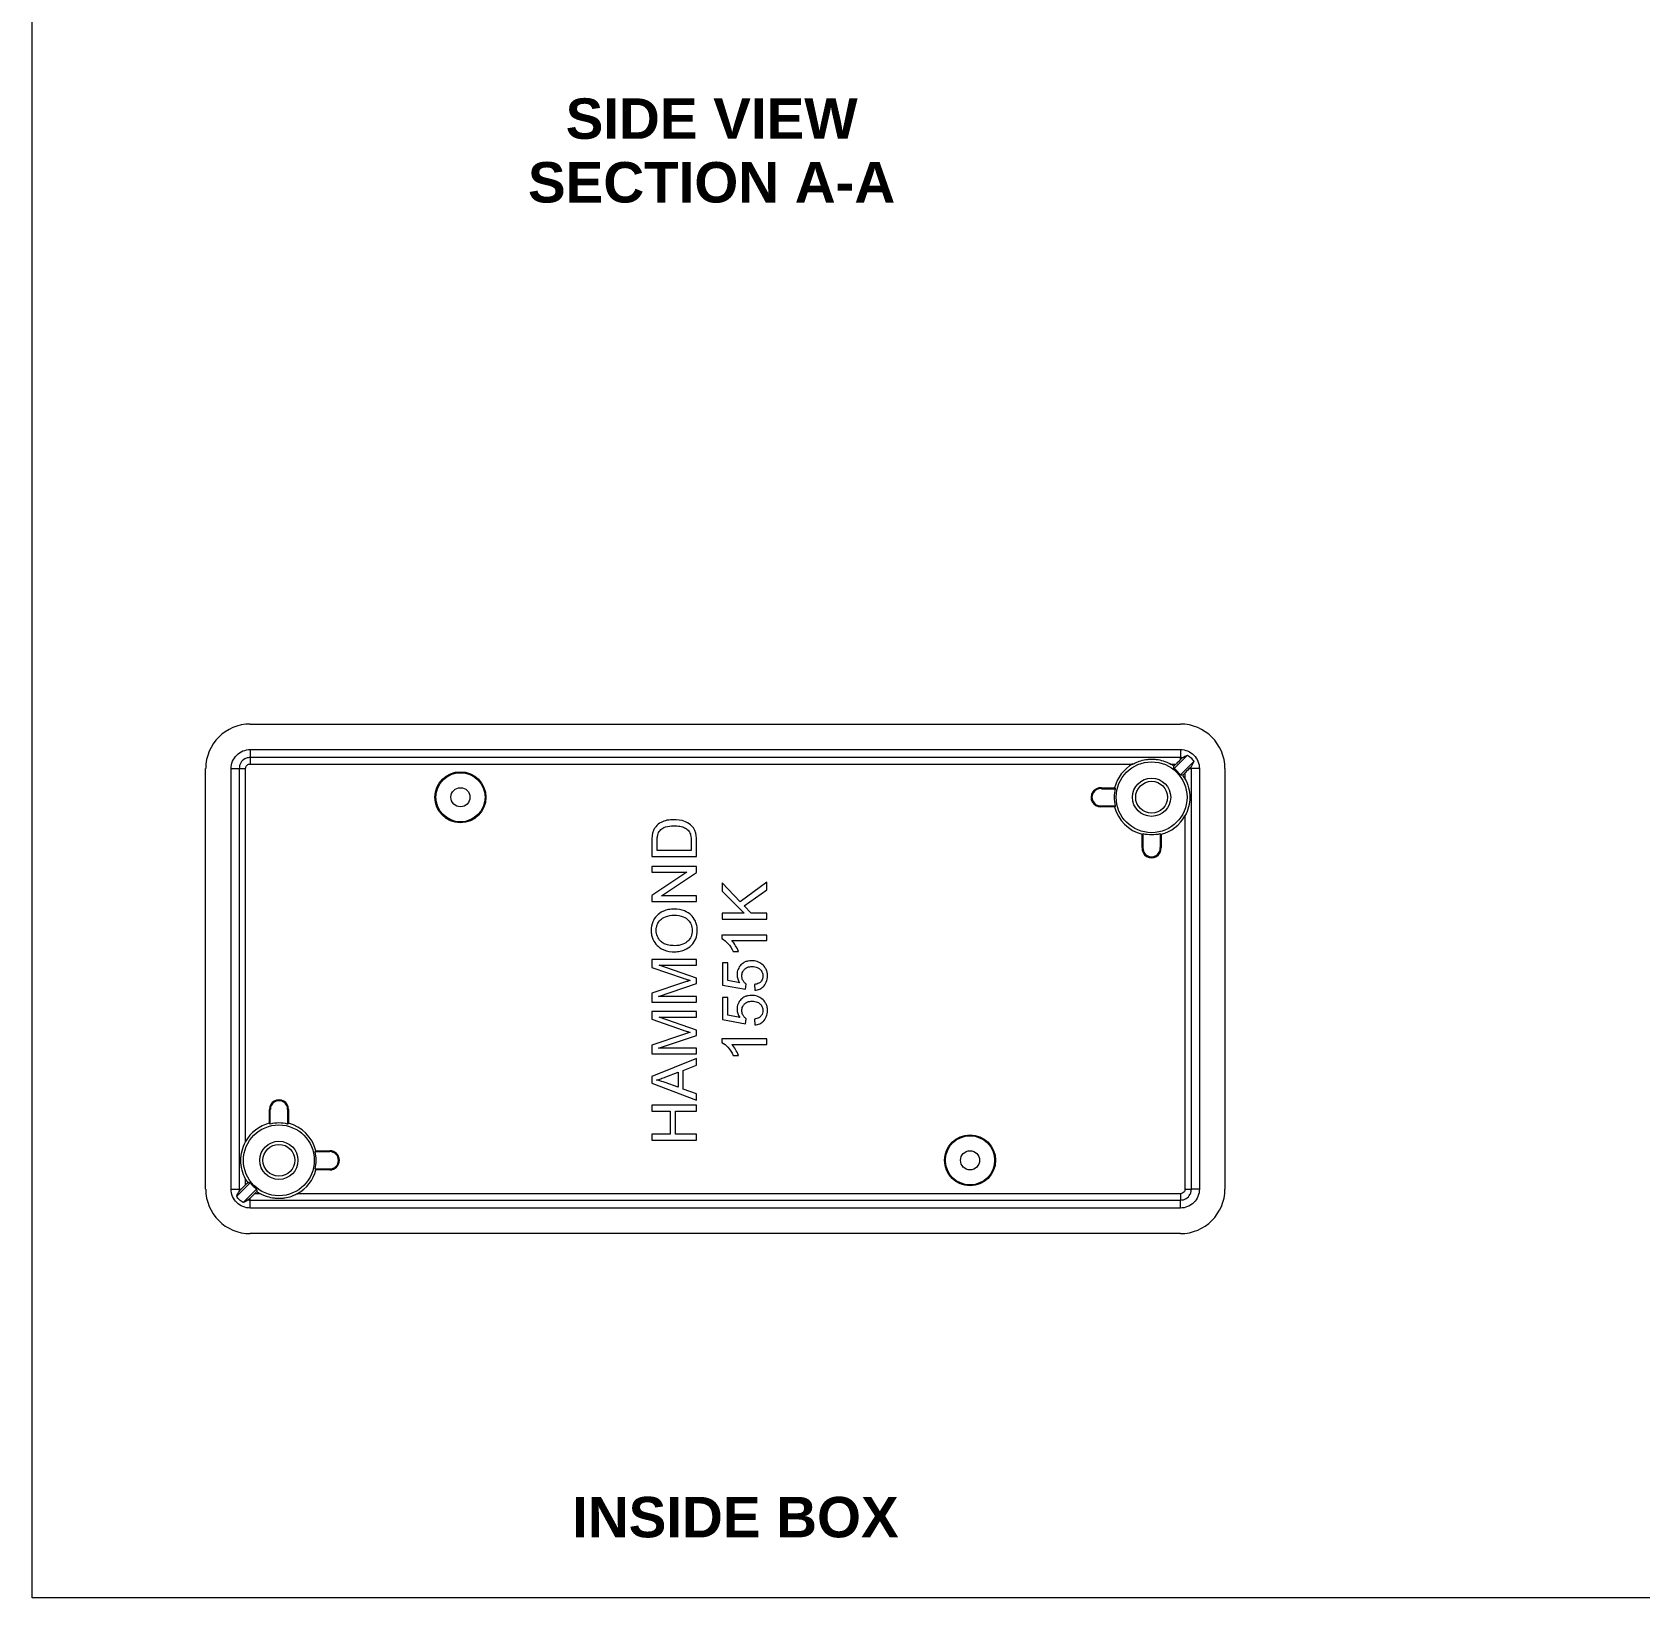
# Model space of a CAD drawing. Header units: millimetres. Extents: x 6 to 343, y 6 to 264.
# Drawn here: x 9.5 to 135.7, y 9.5 to 132.4 of the extents above; entities that cross this region are included whole.
import ezdxf

# ---------------------------------------------------------------- set-up
doc = ezdxf.new("R2010")
doc.units = ezdxf.units.MM
doc.header["$LTSCALE"] = 1.25
doc.layers.get('0').update_dxf_attribs({"true_color": 0xffffff})
for name, color, linetype, lineweight, true_color in [('Sketch Geometry (ANSI)', 7, 'Continuous', 9, 0xffffff), ('Symbol (ANSI)', 7, 'Continuous', 9, 0xffffff), ('Visible (ANSI)', 7, 'Continuous', 9, 0xffffff), ('Visible Narrow (ANSI)', 7, 'Continuous', 9, 0xffffff)]:
    doc.layers.add(name, color=color, linetype=linetype, lineweight=lineweight, true_color=true_color)
doc.styles.add('textstyle20', font='')
doc.styles.add('textstyle21', font='')
doc.styles.add('textstyle22', font='')
doc.styles.get('textstyle20').set_extended_font_data('arialbd', bold=True)
doc.styles.get('textstyle21').set_extended_font_data('arialbd', bold=True)
doc.styles.get('textstyle22').set_extended_font_data('arialbd', bold=True)

# ---------------------------------------------------------------- blocks, each defined once
blk = doc.blocks.new('Borders Default Border')
at = {"layer": 'Sketch Geometry (ANSI)', "flags": 128}
blk.add_lwpolyline([(7.62, 7.62), (7.62, 208.28), (271.78, 208.28), (271.78, 7.62), (7.62, 7.62)], dxfattribs=at)

msp = doc.modelspace()

# ---------------------------------------------------------------- linework, layer by layer
at = {"layer": 'Visible (ANSI)'}
for p, q in [((26.64, 78.12), (99.65, 78.12)), ((26.64, 76.12), (99.65, 76.12)), ((23.14, 41.61), (23.14, 74.62)), ((25.14, 41.61), (25.14, 74.62)), ((99.13, 74.81), (99.3, 74.98)), ((99.15, 74.63), (100.2, 75.68)), ((100.71, 75.17), (99.66, 74.12)), ((101.14, 74.62), (101.14, 41.61)), ((103.14, 74.62), (103.14, 41.61)), ((100.01, 74.27), (99.84, 74.1)), ((93.45, 73.11), (94.49, 73.11)), ((93.45, 73.04), (94.54, 73.04)), ((94.54, 71.68), (93.39, 71.68)), ((94.49, 71.62), (93.39, 71.62)), ((96.65, 68.42), (96.65, 69.46)), ((96.72, 68.42), (96.72, 69.51)), ((98.07, 69.51), (98.07, 68.42)), ((98.14, 69.46), (98.14, 68.42)), ((58.17, 68.92), (58.17, 67.72)), ((58.58, 68.18), (58.58, 68.92)), ((61.26, 68.18), (58.58, 68.18)), ((61.26, 68.93), (61.26, 68.18)), ((61.67, 67.72), (61.67, 68.98)), ((58.17, 67.72), (61.67, 67.72)), ((61.67, 66.94), (58.17, 66.94)), ((58.17, 66.94), (58.17, 66.5)), ((61.67, 66.47), (61.67, 66.94)), ((58.17, 66.5), (60.92, 66.5)), ((60.92, 66.5), (58.17, 64.66)), ((58.92, 64.63), (61.67, 66.47)), ((63.68, 65.64), (63.68, 65.01)), ((65.1, 64.17), (63.68, 65.64)), ((67.18, 65.7), (65.1, 64.17)), ((67.18, 65.09), (67.18, 65.7)), ((58.17, 64.66), (58.17, 64.18)), ((61.67, 64.63), (58.92, 64.63)), ((61.67, 64.18), (61.67, 64.63)), ((63.68, 65.01), (65.41, 63.27)), ((65.41, 63.85), (67.18, 65.09)), ((58.17, 64.18), (61.67, 64.18)), ((63.68, 63.27), (63.68, 62.81)), ((65.41, 63.27), (63.68, 63.27)), ((65.96, 63.27), (65.41, 63.85)), ((67.18, 63.27), (65.96, 63.27)), ((67.18, 62.81), (67.18, 63.27)), ((63.68, 62.81), (67.18, 62.81)), ((67.18, 61.55), (63.67, 61.55)), ((63.67, 61.55), (63.67, 61.28)), ((64.44, 61.12), (67.18, 61.12)), ((67.18, 61.12), (67.18, 61.55)), ((61.67, 59.64), (58.17, 59.64)), ((58.17, 59.64), (58.17, 59.01)), ((61.67, 59.19), (61.67, 59.64)), ((63.72, 59.37), (63.72, 57.63)), ((64.13, 59.37), (63.72, 59.37)), ((64.13, 57.98), (64.13, 59.37)), ((64.54, 60.26), (64.96, 60.26)), ((58.17, 59.01), (60.61, 58.17)), ((61.67, 58.17), (58.74, 59.19)), ((58.74, 59.19), (61.67, 59.19)), ((61.67, 57.75), (61.67, 58.17)), ((60.65, 57.82), (58.17, 56.99)), ((58.17, 56.99), (58.17, 56.29)), ((58.69, 56.74), (61.67, 57.75)), ((63.72, 57.63), (65.52, 57.3)), ((65.07, 57.79), (64.13, 57.98)), ((65.52, 57.3), (65.58, 57.7)), ((66.22, 57.67), (66.26, 57.22)), ((58.17, 56.29), (61.67, 56.29)), ((61.67, 55.56), (58.17, 55.56)), ((58.17, 55.56), (58.17, 54.94)), ((61.67, 56.74), (58.69, 56.74)), ((61.67, 56.29), (61.67, 56.74)), ((61.67, 55.12), (61.67, 55.56)), ((63.72, 56.66), (63.72, 54.92)), ((64.13, 56.66), (63.72, 56.66)), ((64.13, 55.26), (64.13, 56.66)), ((58.17, 54.94), (60.61, 54.1)), ((61.67, 54.1), (58.74, 55.12)), ((58.74, 55.12), (61.67, 55.12)), ((63.72, 54.92), (65.52, 54.58)), ((65.07, 55.07), (64.13, 55.26)), ((65.52, 54.58), (65.58, 54.98)), ((66.22, 54.95), (66.26, 54.5)), ((60.65, 53.75), (58.17, 52.92)), ((58.69, 52.67), (61.67, 53.68)), ((61.67, 53.68), (61.67, 54.1)), ((67.18, 53.4), (63.67, 53.4)), ((63.67, 53.4), (63.67, 53.12)), ((67.18, 52.97), (67.18, 53.4)), ((58.17, 52.92), (58.17, 52.22)), ((58.17, 52.22), (61.67, 52.22)), ((61.67, 51.87), (58.17, 50.44)), ((61.67, 52.67), (58.69, 52.67)), ((61.67, 52.22), (61.67, 52.67)), ((61.67, 51.34), (61.67, 51.87)), ((64.44, 52.97), (67.18, 52.97)), ((64.54, 52.11), (64.96, 52.11)), ((59.26, 50.42), (60.24, 50.79)), ((60.24, 50.79), (60.24, 49.6)), ((60.61, 50.93), (61.67, 51.34)), ((60.61, 49.46), (60.61, 50.93)), ((58.17, 50.44), (58.17, 49.93)), ((58.17, 49.93), (61.67, 48.59)), ((60.24, 49.6), (59.21, 49.98)), ((61.67, 49.08), (60.61, 49.46)), ((61.67, 48.2), (58.17, 48.2)), ((58.17, 48.2), (58.17, 47.74)), ((61.67, 48.59), (61.67, 49.08)), ((61.67, 47.74), (61.67, 48.2)), ((28.15, 46.77), (28.15, 47.87)), ((28.21, 46.72), (28.21, 47.87)), ((29.58, 47.87), (29.58, 46.72)), ((29.65, 47.87), (29.65, 46.77)), ((58.17, 47.74), (59.61, 47.74)), ((59.61, 47.74), (59.61, 45.92)), ((60.02, 45.92), (60.02, 47.74)), ((60.02, 47.74), (61.67, 47.74)), ((59.61, 45.92), (58.17, 45.92)), ((58.17, 45.92), (58.17, 45.46)), ((58.17, 45.46), (61.67, 45.46)), ((61.67, 45.92), (60.02, 45.92)), ((61.67, 45.46), (61.67, 45.92)), ((31.74, 44.55), (32.89, 44.55)), ((31.8, 44.62), (32.89, 44.62)), ((32.89, 43.18), (31.74, 43.18)), ((32.89, 43.12), (31.8, 43.12)), ((25.58, 41.06), (26.63, 42.11)), ((26.28, 41.96), (26.45, 42.13)), ((27.14, 41.6), (26.09, 40.55)), ((27.16, 41.42), (26.98, 41.25)), ((99.65, 40.12), (26.64, 40.12)), ((99.65, 38.12), (26.64, 38.12))]:
    msp.add_line(p, q, dxfattribs=at)
for centre, radius in [((97.39, 72.37), 2.78), ((43.14, 72.37), 2), ((43.14, 72.37), 1.93), ((97.39, 72.37), 1.5), ((97.39, 72.37), 1.25), ((43.14, 72.37), 0.75), ((28.89, 43.87), 2.78), ((83.14, 43.87), 2), ((83.14, 43.87), 1.93), ((28.89, 43.87), 1.5), ((28.89, 43.87), 1.25), ((83.14, 43.87), 0.75)]:
    msp.add_circle(centre, radius, dxfattribs=at)
for centre, radius, start, end in [((97.39, 72.37), 3, 119.2909, 165.5641), ((97.39, 72.37), 3, 54.5941, 60.7091), ((97.39, 72.37), 2.86, 37.7624, 52.2376), ((97.39, 72.37), 3, 29.2909, 35.4059), ((93.39, 72.37), 0.75, 85.6988, 270), ((93.39, 72.37), 0.68, 85.4833, 270), ((97.39, 72.37), 2.93, 166.62, 193.4224), ((97.39, 72.37), 3, 194.4775, 255.5641), ((97.39, 72.37), 3, 284.4359, 330.7091), ((97.39, 72.37), 2.93, 256.62, 283.38), ((97.39, 68.37), 0.75, 175.6988, 4.3012), ((97.39, 68.37), 0.68, 175.4833, 4.5167), ((28.9, 47.87), 0.75, 0.0001, 180.0001), ((28.9, 47.87), 0.68, 0.0001, 180.0001), ((28.89, 43.87), 3, 104.4618, 150.7091), ((28.89, 43.87), 2.93, 76.5615, 103.4064), ((28.89, 43.87), 3, 14.4775, 75.5067), ((28.89, 43.87), 2.93, 346.5776, 13.4225), ((32.89, 43.87), 0.75, 270.0001, 90.0001), ((32.89, 43.87), 0.68, 270.0001, 90.0001), ((28.89, 43.87), 3, 299.2909, 345.5225), ((28.89, 43.87), 3, 209.2909, 215.4059), ((28.89, 43.87), 2.86, 217.7624, 232.2376), ((28.89, 43.87), 3, 234.5941, 240.7091)]:
    msp.add_arc(centre, radius, start, end, dxfattribs=at)
for centre, major_axis, ratio, start_param, end_param in [((26.65, 74.61), (-2.48, 2.48), 0.998099, 5.498738, 7.067632), ((99.64, 74.61), (2.48, 2.48), 0.998099, 5.498738, 7.067632), ((99.32, 74.98), (0.5, 0.5), 0.012341, 0.833496, 1.58314), ((100.01, 74.29), (0.5, 0.5), 0.012341, 4.700045, 5.44969), ((26.28, 41.94), (-0.5, -0.5), 0.012341, 4.700045, 5.44969), ((26.65, 41.62), (-2.48, -2.48), 0.998099, 5.498738, 7.067632), ((26.97, 41.25), (-0.5, -0.5), 0.012341, 0.833496, 1.58314), ((99.64, 41.62), (2.48, -2.48), 0.998099, 5.498738, 7.067632)]:
    msp.add_ellipse(centre, major_axis=major_axis, ratio=ratio, start_param=start_param, end_param=end_param, dxfattribs=at)
for points, degree in [([(25.14, 74.62), (25.14, 75.01), (25.47, 75.79), (26.25, 76.12), (26.64, 76.12)], 3), ([(99.65, 76.12), (100.04, 76.12), (100.82, 75.79), (101.14, 75.01), (101.14, 74.62)], 3), ([(99.15, 74.63), (99.14, 74.72), (99.13, 74.81)], 2), ([(99.8, 75.47), (99.94, 75.55), (100.08, 75.62), (100.2, 75.68)], 3), ([(100.71, 75.17), (100.65, 75.05), (100.58, 74.91), (100.5, 74.77)], 3), ([(99.84, 74.1), (99.75, 74.11), (99.66, 74.12)], 2), ([(93.45, 73.11), (93.45, 73.08), (93.45, 73.04)], 2), ([(94.49, 73.11), (94.52, 73.08), (94.54, 73.04)], 2), ([(94.54, 71.68), (94.52, 71.65), (94.49, 71.62)], 2), ([(96.65, 69.46), (96.68, 69.49), (96.72, 69.51)], 2), ([(98.07, 69.51), (98.11, 69.49), (98.14, 69.46)], 2), ([(96.65, 68.42), (96.68, 68.42), (96.72, 68.42)], 2), ([(98.14, 68.42), (98.11, 68.42), (98.07, 68.42)], 2), ([(28.21, 46.72), (28.19, 46.73), (28.17, 46.75), (28.15, 46.77)], 3), ([(29.65, 46.77), (29.61, 46.74), (29.58, 46.72)], 2), ([(31.74, 44.55), (31.77, 44.58), (31.8, 44.62)], 2), ([(31.8, 43.12), (31.77, 43.15), (31.74, 43.18)], 2), ([(26.45, 42.13), (26.54, 42.12), (26.63, 42.11)], 2), ([(26.64, 40.12), (26.25, 40.12), (25.47, 40.44), (25.14, 41.22), (25.14, 41.61)], 3), ([(25.58, 41.06), (25.64, 41.18), (25.71, 41.32), (25.79, 41.46)], 3), ([(26.49, 40.76), (26.35, 40.68), (26.2, 40.61), (26.09, 40.55)], 3), ([(27.14, 41.6), (27.15, 41.51), (27.16, 41.42)], 2), ([(101.14, 41.61), (101.14, 41.22), (100.82, 40.44), (100.04, 40.12), (99.65, 40.12)], 3)]:
    msp.add_open_spline(points, degree=degree, dxfattribs=at)
for points, knots in [([(95.93, 74.98), (95.96, 75), (95.98, 75.01), (96.07, 75.06), (96.12, 75.08), (96.26, 75.14), (96.34, 75.17), (96.58, 75.26), (96.76, 75.3), (97.02, 75.34), (97.12, 75.35), (97.26, 75.36), (97.3, 75.36), (97.38, 75.36), (97.42, 75.36), (97.5, 75.36), (97.55, 75.36), (97.69, 75.35), (97.8, 75.34), (98.08, 75.29), (98.26, 75.24), (98.53, 75.14), (98.62, 75.11), (98.73, 75.05), (98.76, 75.03), (98.82, 75.01), (98.84, 74.99), (98.86, 74.98)], [0, 0, 0, 0, 0.0098293, 0.0098293, 0.028188, 0.028188, 0.0538659, 0.0538659, 0.1078791, 0.1078791, 0.1367126, 0.1367126, 0.149914, 0.149914, 0.1607701, 0.1607701, 0.1746256, 0.1746256, 0.2055826, 0.2055826, 0.2621658, 0.2621658, 0.2915431, 0.2915431, 0.3017747, 0.3017747, 0.3094839, 0.3094839, 0.3094839, 0.3094839]), ([(99.65, 75.32), (99.67, 75.35), (99.7, 75.37), (99.74, 75.41), (99.76, 75.43), (99.79, 75.46), (99.8, 75.47), (99.8, 75.47)], [-0.04197744, -0.04197744, -0.04197744, -0.04197744, -0.02881857, -0.02881857, -0.01625269, -0.01625269, 0, 0, 0, 0]), ([(100.2, 75.68), (100.31, 75.62), (100.41, 75.54), (100.58, 75.37), (100.65, 75.27), (100.71, 75.17)], [-0.13040249, -0.13040249, -0.13040249, -0.13040249, -0.09298329, -0.09298329, -0.05703984, -0.05703984, -0.05703984, -0.05703984]), ([(100.5, 74.77), (100.5, 74.77), (100.49, 74.76), (100.47, 74.75), (100.46, 74.73), (100.42, 74.69), (100.39, 74.66), (100.35, 74.62)], [-0.04715026, -0.04715026, -0.04715026, -0.04715026, -0.03410186, -0.03410186, -0.02080633, -0.02080633, 0, 0, 0, 0]), ([(100.01, 73.83), (100.01, 73.83), (100.01, 73.83), (100.25, 73.4), (100.39, 72.86), (100.39, 71.87), (100.25, 71.33), (100.01, 70.9), (100.01, 70.9), (100.01, 70.9)], [0.1008244, 0.1008244, 0.1008244, 0.1008244, 0.1014068, 0.1014068, 0.2484648, 0.2484648, 0.3955229, 0.3955229, 0.3961053, 0.3961053, 0.3961053, 0.3961053]), ([(58.22, 69.55), (58.2, 69.46), (58.19, 69.37), (58.17, 69.17), (58.17, 69.04), (58.17, 68.92)], [-0.06091351, -0.06091351, -0.06091351, -0.06091351, -0.03524125, -0.03524125, 0, 0, 0, 0]), ([(58.47, 70.06), (58.41, 69.99), (58.36, 69.91), (58.28, 69.74), (58.24, 69.64), (58.22, 69.55)], [-0.05781441, -0.05781441, -0.05781441, -0.05781441, -0.0296609, -0.0296609, 0, 0, 0, 0]), ([(59.9, 70.61), (59.72, 70.61), (59.53, 70.6), (59.18, 70.52), (59.02, 70.47), (58.73, 70.31), (58.59, 70.2), (58.47, 70.06)], [-0.1499786, -0.1499786, -0.1499786, -0.1499786, -0.1009714, -0.1009714, -0.0541004, -0.0541004, 0, 0, 0, 0]), ([(58.58, 68.92), (58.58, 69.03), (58.59, 69.16), (58.61, 69.36), (58.63, 69.44), (58.66, 69.51)], [-0.05300177, -0.05300177, -0.05300177, -0.05300177, -0.02268633, -0.02268633, 0, 0, 0, 0]), ([(58.66, 69.51), (58.68, 69.57), (58.71, 69.63), (58.79, 69.74), (58.83, 69.79), (58.96, 69.9), (59.06, 69.98), (59.43, 70.11), (59.66, 70.13), (59.89, 70.13)], [-0.2068198, -0.2068198, -0.2068198, -0.2068198, -0.1693931, -0.1693931, -0.1298237, -0.1298237, -0.069875, -0.069875, 0, 0, 0, 0]), ([(59.89, 70.13), (60.05, 70.13), (60.21, 70.12), (60.53, 70.06), (60.65, 70.02), (60.83, 69.93), (60.93, 69.87), (61.01, 69.78)], [-0.08508581, -0.08508581, -0.08508581, -0.08508581, -0.06132946, -0.06132946, -0.03472034, -0.03472034, 0, 0, 0, 0]), ([(61.67, 68.98), (61.67, 69.21), (61.65, 69.5), (61.48, 69.91), (61.4, 70.02), (61.18, 70.24), (61.04, 70.35), (60.45, 70.59), (60.12, 70.61), (59.9, 70.61)], [-0.236377, -0.236377, -0.236377, -0.236377, -0.1540936, -0.1540936, -0.1089839, -0.1089839, -0.0647042, -0.0647042, 0, 0, 0, 0]), ([(61.01, 69.78), (61.05, 69.74), (61.09, 69.7), (61.15, 69.59), (61.17, 69.53), (61.21, 69.41), (61.26, 69.25), (61.26, 68.93)], [-0.2659598, -0.2659598, -0.2659598, -0.2659598, -0.1866515, -0.1866515, -0.0976324, -0.0976324, 0, 0, 0, 0]), ([(59.93, 63.59), (59.77, 63.59), (59.62, 63.58), (59.33, 63.52), (59.2, 63.48), (58.83, 63.32), (58.68, 63.19), (58.39, 62.91), (58.29, 62.71), (58.15, 62.37), (58.11, 62.15), (58.11, 61.92)], [-0.151212, -0.151212, -0.151212, -0.151212, -0.1395642, -0.1395642, -0.1286261, -0.1286261, -0.1086249, -0.1086249, -0.0692006, -0.0692006, 0, 0, 0, 0]), ([(58.51, 61.92), (58.51, 62.01), (58.51, 62.09), (58.55, 62.26), (58.57, 62.33), (58.65, 62.51), (58.73, 62.63), (58.93, 62.83), (59.05, 62.92), (59.45, 63.08), (59.69, 63.11), (59.92, 63.11)], [-0.3537651, -0.3537651, -0.3537651, -0.3537651, -0.2848511, -0.2848511, -0.2182403, -0.2182403, -0.1303602, -0.1303602, -0.0695815, -0.0695815, 0, 0, 0, 0]), ([(59.92, 63.11), (60.16, 63.11), (60.41, 63.08), (60.79, 62.92), (60.92, 62.83), (61.11, 62.63), (61.19, 62.51), (61.31, 62.23), (61.33, 62.07), (61.33, 61.91)], [-0.1905361, -0.1905361, -0.1905361, -0.1905361, -0.1326692, -0.1326692, -0.0905995, -0.0905995, -0.0480578, -0.0480578, 0, 0, 0, 0]), ([(61.73, 61.92), (61.73, 62.04), (61.72, 62.17), (61.67, 62.41), (61.63, 62.52), (61.47, 62.88), (61.34, 63.02), (61.1, 63.26), (60.91, 63.37), (60.48, 63.55), (60.21, 63.59), (59.93, 63.59)], [-0.187899, -0.187899, -0.187899, -0.187899, -0.1760453, -0.1760453, -0.1643276, -0.1643276, -0.1392929, -0.1392929, -0.084103, -0.084103, 0, 0, 0, 0]), ([(58.11, 61.92), (58.11, 61.79), (58.12, 61.67), (58.16, 61.44), (58.2, 61.33), (58.32, 61.03), (58.44, 60.87), (58.69, 60.63), (58.85, 60.49), (59.38, 60.28), (59.68, 60.24), (59.97, 60.24)], [-0.4466808, -0.4466808, -0.4466808, -0.4466808, -0.3707622, -0.3707622, -0.2994613, -0.2994613, -0.1714692, -0.1714692, -0.0866619, -0.0866619, 0, 0, 0, 0]), ([(59.97, 60.72), (59.81, 60.72), (59.65, 60.73), (59.37, 60.78), (59.24, 60.82), (59.02, 60.92), (58.93, 60.99), (58.74, 61.18), (58.66, 61.31), (58.53, 61.6), (58.51, 61.76), (58.51, 61.92)], [-0.2147902, -0.2147902, -0.2147902, -0.2147902, -0.1677197, -0.1677197, -0.1286345, -0.1286345, -0.0942492, -0.0942492, -0.0489533, -0.0489533, 0, 0, 0, 0]), ([(59.97, 60.24), (60.11, 60.24), (60.25, 60.26), (60.52, 60.31), (60.65, 60.36), (60.92, 60.48), (61.1, 60.58), (61.41, 60.89), (61.53, 61.07), (61.69, 61.46), (61.73, 61.69), (61.73, 61.92)], [-0.3311657, -0.3311657, -0.3311657, -0.3311657, -0.2661167, -0.2661167, -0.2014954, -0.2014954, -0.1294353, -0.1294353, -0.0688783, -0.0688783, 0, 0, 0, 0]), ([(61.33, 61.91), (61.33, 61.83), (61.32, 61.75), (61.29, 61.59), (61.27, 61.52), (61.18, 61.31), (61.1, 61.18), (60.91, 61), (60.79, 60.9), (60.4, 60.75), (60.18, 60.72), (59.97, 60.72)], [-0.3044878, -0.3044878, -0.3044878, -0.3044878, -0.2570325, -0.2570325, -0.2119177, -0.2119177, -0.1255867, -0.1255867, -0.0636075, -0.0636075, 0, 0, 0, 0]), ([(63.67, 61.28), (63.85, 61.18), (64.01, 61.03), (64.3, 60.71), (64.44, 60.49), (64.54, 60.26)], [-0.1308203, -0.1308203, -0.1308203, -0.1308203, -0.0757067, -0.0757067, 0, 0, 0, 0]), ([(64.96, 60.26), (64.9, 60.44), (64.8, 60.6), (64.65, 60.86), (64.55, 61.01), (64.44, 61.12)], [-0.0889881, -0.0889881, -0.0889881, -0.0889881, -0.04904885, -0.04904885, 0, 0, 0, 0]), ([(65.99, 59.54), (65.9, 59.54), (65.82, 59.53), (65.65, 59.5), (65.57, 59.48), (65.34, 59.38), (65.23, 59.29), (65.06, 59.11), (64.99, 59), (64.88, 58.74), (64.85, 58.6), (64.85, 58.45)], [-0.152744, -0.152744, -0.152744, -0.152744, -0.1350223, -0.1350223, -0.118455, -0.118455, -0.0843333, -0.0843333, -0.0441167, -0.0441167, 0, 0, 0, 0]), ([(66.81, 59.26), (66.7, 59.35), (66.57, 59.42), (66.29, 59.52), (66.14, 59.54), (65.99, 59.54)], [-0.08943308, -0.08943308, -0.08943308, -0.08943308, -0.04549267, -0.04549267, 0, 0, 0, 0]), ([(60.61, 58.17), (60.71, 58.14), (60.83, 58.1), (61.01, 58.04), (61.09, 58.01), (61.17, 57.99)], [-0.05725817, -0.05725817, -0.05725817, -0.05725817, -0.02352293, -0.02352293, 0, 0, 0, 0]), ([(64.85, 58.45), (64.85, 58.33), (64.87, 58.22), (64.95, 58), (65, 57.89), (65.07, 57.79)], [-0.07123793, -0.07123793, -0.07123793, -0.07123793, -0.03648066, -0.03648066, 0, 0, 0, 0]), ([(65.23, 58.34), (65.23, 58.45), (65.25, 58.55), (65.33, 58.74), (65.38, 58.81), (65.49, 58.92), (65.56, 58.98), (65.78, 59.07), (65.91, 59.08), (66.03, 59.08)], [-0.1801515, -0.1801515, -0.1801515, -0.1801515, -0.1206969, -0.1206969, -0.0718753, -0.0718753, -0.0365054, -0.0365054, 0, 0, 0, 0]), ([(65.58, 57.7), (65.51, 57.74), (65.46, 57.79), (65.37, 57.89), (65.33, 57.95), (65.25, 58.13), (65.23, 58.23), (65.23, 58.34)], [-0.09718871, -0.09718871, -0.09718871, -0.09718871, -0.05905167, -0.05905167, -0.03072724, -0.03072724, 0, 0, 0, 0]), ([(66.03, 59.08), (66.1, 59.08), (66.17, 59.08), (66.31, 59.05), (66.38, 59.03), (66.56, 58.95), (66.64, 58.89), (66.75, 58.77), (66.8, 58.7), (66.87, 58.53), (66.88, 58.44), (66.88, 58.34)], [-0.100818, -0.100818, -0.100818, -0.100818, -0.0884401, -0.0884401, -0.077131, -0.077131, -0.0547252, -0.0547252, -0.0284506, -0.0284506, 0, 0, 0, 0]), ([(66.88, 58.34), (66.88, 58.27), (66.88, 58.2), (66.83, 58.06), (66.8, 58), (66.69, 57.86), (66.63, 57.81), (66.46, 57.72), (66.34, 57.69), (66.22, 57.67)], [-0.08646011, -0.08646011, -0.08646011, -0.08646011, -0.0712828, -0.0712828, -0.05663835, -0.05663835, -0.03587258, -0.03587258, 0, 0, 0, 0]), ([(66.26, 57.22), (66.39, 57.23), (66.51, 57.26), (66.74, 57.36), (66.84, 57.43), (66.99, 57.58), (67.08, 57.69), (67.21, 58.01), (67.24, 58.18), (67.24, 58.34)], [-0.2430518, -0.2430518, -0.2430518, -0.2430518, -0.1712181, -0.1712181, -0.1031107, -0.1031107, -0.0502844, -0.0502844, 0, 0, 0, 0]), ([(67.24, 58.34), (67.24, 58.45), (67.23, 58.56), (67.18, 58.75), (67.14, 58.85), (67.03, 59.06), (66.93, 59.17), (66.81, 59.26)], [-0.1056041, -0.1056041, -0.1056041, -0.1056041, -0.0738593, -0.0738593, -0.0442767, -0.0442767, 0, 0, 0, 0]), ([(61.17, 57.99), (61.1, 57.97), (61.02, 57.94), (60.85, 57.89), (60.75, 57.85), (60.65, 57.82)], [-0.05215291, -0.05215291, -0.05215291, -0.05215291, -0.03096449, -0.03096449, 0, 0, 0, 0]), ([(65.99, 56.82), (65.9, 56.82), (65.82, 56.81), (65.65, 56.78), (65.57, 56.76), (65.34, 56.66), (65.23, 56.57), (65.06, 56.39), (64.99, 56.28), (64.88, 56.02), (64.85, 55.88), (64.85, 55.73)], [-0.152744, -0.152744, -0.152744, -0.152744, -0.1350223, -0.1350223, -0.118455, -0.118455, -0.0843333, -0.0843333, -0.0441167, -0.0441167, 0, 0, 0, 0]), ([(66.81, 56.54), (66.7, 56.63), (66.57, 56.7), (66.29, 56.8), (66.14, 56.82), (65.99, 56.82)], [-0.08943308, -0.08943308, -0.08943308, -0.08943308, -0.04549267, -0.04549267, 0, 0, 0, 0]), ([(64.85, 55.73), (64.85, 55.62), (64.87, 55.5), (64.95, 55.28), (65, 55.17), (65.07, 55.07)], [-0.07123793, -0.07123793, -0.07123793, -0.07123793, -0.03648066, -0.03648066, 0, 0, 0, 0]), ([(65.23, 55.62), (65.23, 55.73), (65.25, 55.84), (65.33, 56.02), (65.38, 56.09), (65.49, 56.2), (65.56, 56.26), (65.78, 56.35), (65.91, 56.36), (66.03, 56.36)], [-0.1801515, -0.1801515, -0.1801515, -0.1801515, -0.1206969, -0.1206969, -0.0718753, -0.0718753, -0.0365054, -0.0365054, 0, 0, 0, 0]), ([(65.58, 54.98), (65.51, 55.02), (65.46, 55.07), (65.37, 55.17), (65.33, 55.23), (65.25, 55.42), (65.23, 55.52), (65.23, 55.62)], [-0.09718871, -0.09718871, -0.09718871, -0.09718871, -0.05905167, -0.05905167, -0.03072724, -0.03072724, 0, 0, 0, 0]), ([(66.03, 56.36), (66.1, 56.36), (66.17, 56.36), (66.31, 56.33), (66.38, 56.31), (66.56, 56.24), (66.64, 56.17), (66.75, 56.05), (66.8, 55.98), (66.87, 55.81), (66.88, 55.72), (66.88, 55.62)], [-0.100818, -0.100818, -0.100818, -0.100818, -0.0884401, -0.0884401, -0.077131, -0.077131, -0.0547252, -0.0547252, -0.0284506, -0.0284506, 0, 0, 0, 0]), ([(66.88, 55.62), (66.88, 55.55), (66.88, 55.48), (66.83, 55.34), (66.8, 55.28), (66.69, 55.15), (66.63, 55.1), (66.46, 55), (66.34, 54.97), (66.22, 54.95)], [-0.08646011, -0.08646011, -0.08646011, -0.08646011, -0.0712828, -0.0712828, -0.05663835, -0.05663835, -0.03587258, -0.03587258, 0, 0, 0, 0]), ([(66.26, 54.5), (66.39, 54.51), (66.51, 54.54), (66.74, 54.64), (66.84, 54.71), (66.99, 54.87), (67.08, 54.97), (67.21, 55.29), (67.24, 55.46), (67.24, 55.63)], [-0.2430518, -0.2430518, -0.2430518, -0.2430518, -0.1712181, -0.1712181, -0.1031107, -0.1031107, -0.0502844, -0.0502844, 0, 0, 0, 0]), ([(67.24, 55.63), (67.24, 55.73), (67.23, 55.84), (67.18, 56.04), (67.14, 56.13), (67.03, 56.34), (66.93, 56.45), (66.81, 56.54)], [-0.1056041, -0.1056041, -0.1056041, -0.1056041, -0.0738593, -0.0738593, -0.0442767, -0.0442767, 0, 0, 0, 0]), ([(60.61, 54.1), (60.71, 54.06), (60.83, 54.03), (61.01, 53.97), (61.09, 53.94), (61.17, 53.91)], [-0.05725817, -0.05725817, -0.05725817, -0.05725817, -0.02352293, -0.02352293, 0, 0, 0, 0]), ([(61.17, 53.91), (61.1, 53.89), (61.02, 53.87), (60.85, 53.81), (60.75, 53.78), (60.65, 53.75)], [-0.05215291, -0.05215291, -0.05215291, -0.05215291, -0.03096449, -0.03096449, 0, 0, 0, 0]), ([(63.67, 53.12), (63.85, 53.03), (64.01, 52.88), (64.3, 52.55), (64.44, 52.34), (64.54, 52.11)], [-0.1308203, -0.1308203, -0.1308203, -0.1308203, -0.0757067, -0.0757067, 0, 0, 0, 0]), ([(64.96, 52.11), (64.9, 52.28), (64.8, 52.45), (64.65, 52.7), (64.55, 52.85), (64.44, 52.97)], [-0.0889881, -0.0889881, -0.0889881, -0.0889881, -0.04904885, -0.04904885, 0, 0, 0, 0]), ([(58.54, 50.17), (58.64, 50.2), (58.76, 50.24), (58.99, 50.32), (59.13, 50.37), (59.26, 50.42)], [-0.0752173, -0.0752173, -0.0752173, -0.0752173, -0.04217295, -0.04217295, 0, 0, 0, 0]), ([(59.21, 49.98), (59.1, 50.02), (58.99, 50.06), (58.76, 50.12), (58.65, 50.15), (58.54, 50.17)], [-0.06966834, -0.06966834, -0.06966834, -0.06966834, -0.034555, -0.034555, 0, 0, 0, 0]), ([(26.28, 42.4), (26.28, 42.4), (26.28, 42.4), (26.04, 42.83), (25.9, 43.37), (25.9, 44.36), (26.04, 44.9), (26.28, 45.33), (26.28, 45.33), (26.28, 45.33)], [0.1008244, 0.1008244, 0.1008244, 0.1008244, 0.1014068, 0.1014068, 0.2484648, 0.2484648, 0.3955229, 0.3955229, 0.3961053, 0.3961053, 0.3961053, 0.3961053]), ([(26.09, 40.55), (25.98, 40.61), (25.88, 40.69), (25.71, 40.86), (25.64, 40.96), (25.58, 41.06)], [-0.13040249, -0.13040249, -0.13040249, -0.13040249, -0.09298329, -0.09298329, -0.05703984, -0.05703984, -0.05703984, -0.05703984]), ([(25.79, 41.46), (25.79, 41.46), (25.8, 41.47), (25.81, 41.48), (25.83, 41.5), (25.86, 41.54), (25.9, 41.57), (25.94, 41.61)], [-0.04715024, -0.04715024, -0.04715024, -0.04715024, -0.03410297, -0.03410297, -0.02080604, -0.02080604, 0, 0, 0, 0]), ([(26.64, 40.91), (26.61, 40.88), (26.59, 40.86), (26.55, 40.82), (26.53, 40.8), (26.5, 40.77), (26.49, 40.76), (26.49, 40.76)], [-0.04197744, -0.04197744, -0.04197744, -0.04197744, -0.0288185, -0.0288185, -0.01625168, -0.01625168, 0, 0, 0, 0]), ([(30.36, 41.25), (30.33, 41.23), (30.3, 41.22), (30.22, 41.17), (30.17, 41.15), (30.03, 41.09), (29.95, 41.06), (29.7, 40.97), (29.53, 40.93), (29.26, 40.89), (29.17, 40.88), (29.03, 40.87), (28.99, 40.87), (28.91, 40.87), (28.87, 40.87), (28.79, 40.87), (28.74, 40.87), (28.59, 40.88), (28.49, 40.89), (28.21, 40.94), (28.03, 40.99), (27.76, 41.09), (27.67, 41.12), (27.55, 41.18), (27.52, 41.2), (27.47, 41.22), (27.45, 41.24), (27.43, 41.25)], [0, 0, 0, 0, 0.0098293, 0.0098293, 0.028188, 0.028188, 0.0538659, 0.0538659, 0.1078791, 0.1078791, 0.1367126, 0.1367126, 0.149914, 0.149914, 0.1607701, 0.1607701, 0.1746256, 0.1746256, 0.2055826, 0.2055826, 0.2621658, 0.2621658, 0.2915431, 0.2915431, 0.3017747, 0.3017747, 0.3094839, 0.3094839, 0.3094839, 0.3094839])]:
    msp.add_open_spline(points, degree=3, knots=knots, dxfattribs=at)
at = {"layer": 'Visible Narrow (ANSI)'}
for p, q in [((26.64, 76.12), (26.64, 75.48)), ((99.65, 76.12), (99.65, 75.48)), ((25.14, 74.62), (25.78, 74.62)), ((25.78, 74.62), (26.28, 74.62)), ((25.78, 74.62), (25.78, 41.61)), ((26.28, 45.33), (26.28, 74.62)), ((99.65, 75.48), (26.64, 75.48)), ((26.64, 75.48), (26.64, 74.98)), ((26.64, 74.98), (95.93, 74.98)), ((98.86, 74.98), (99.3, 74.98)), ((99.65, 75.32), (99.65, 75.48)), ((100.35, 74.62), (100.51, 74.62)), ((100.51, 41.61), (100.51, 74.62)), ((101.14, 74.62), (100.51, 74.62)), ((100.01, 74.27), (100.01, 73.83)), ((93.39, 71.62), (93.39, 71.68)), ((100.01, 70.9), (100.01, 41.61)), ((28.15, 47.87), (28.21, 47.87)), ((29.65, 47.87), (29.58, 47.87)), ((32.89, 44.62), (32.89, 44.55)), ((32.89, 43.12), (32.89, 43.18)), ((26.28, 41.96), (26.28, 42.4)), ((25.14, 41.61), (25.78, 41.61)), ((25.78, 41.61), (25.94, 41.61)), ((26.64, 40.75), (26.64, 40.91)), ((26.64, 40.75), (99.65, 40.75)), ((26.64, 40.12), (26.64, 40.75)), ((27.43, 41.25), (26.98, 41.25)), ((99.65, 41.25), (30.36, 41.25)), ((99.65, 41.25), (99.65, 40.75)), ((99.65, 40.12), (99.65, 40.75)), ((100.01, 41.61), (100.51, 41.61)), ((101.14, 41.61), (100.51, 41.61))]:
    msp.add_line(p, q, dxfattribs=at)
for points, knots in [([(26.64, 75.48), (26.59, 75.48), (26.53, 75.48), (26.39, 75.45), (26.3, 75.42), (26.09, 75.3), (25.98, 75.2), (25.82, 74.94), (25.78, 74.78), (25.78, 74.62)], [0, 0, 0, 0, 0.00709896, 0.00709896, 0.0184573, 0.0184573, 0.03663063, 0.03663063, 0.05679168, 0.05679168, 0.05679168, 0.05679168]), ([(26.28, 74.62), (26.28, 74.69), (26.3, 74.75), (26.36, 74.86), (26.41, 74.91), (26.5, 74.95), (26.53, 74.97), (26.59, 74.98), (26.62, 74.98), (26.64, 74.98)], [-0.05679168, -0.05679168, -0.05679168, -0.05679168, -0.03663063, -0.03663063, -0.0184573, -0.0184573, -0.00709896, -0.00709896, 0, 0, 0, 0]), ([(100.01, 41.61), (100.01, 41.59), (100.01, 41.56), (100, 41.5), (99.98, 41.47), (99.93, 41.38), (99.89, 41.34), (99.78, 41.27), (99.71, 41.25), (99.65, 41.25)], [-0.05679168, -0.05679168, -0.05679168, -0.05679168, -0.04969272, -0.04969272, -0.03833438, -0.03833438, -0.02016105, -0.02016105, 0, 0, 0, 0]), ([(99.65, 40.75), (99.81, 40.75), (99.97, 40.79), (100.23, 40.95), (100.33, 41.06), (100.45, 41.27), (100.48, 41.36), (100.5, 41.5), (100.51, 41.56), (100.51, 41.61)], [0, 0, 0, 0, 0.02016105, 0.02016105, 0.03833438, 0.03833438, 0.04969272, 0.04969272, 0.05679168, 0.05679168, 0.05679168, 0.05679168])]:
    msp.add_open_spline(points, degree=3, knots=knots, dxfattribs=at)
for points in [[(99.8, 75.47), (99.75, 75.48), (99.7, 75.48), (99.65, 75.48)], [(100.51, 74.62), (100.51, 74.67), (100.51, 74.72), (100.5, 74.77)], [(25.78, 41.61), (25.78, 41.56), (25.78, 41.51), (25.79, 41.46)], [(26.49, 40.76), (26.54, 40.75), (26.59, 40.75), (26.64, 40.75)]]:
    msp.add_open_spline(points, degree=3, dxfattribs=at)

# ---------------------------------------------------------------- block references
at = {"xscale": 1.25, "yscale": 1.25}
msp.add_blockref('Borders Default Border', (0, 0), dxfattribs=at)

# ---------------------------------------------------------------- texts
at = {"layer": 'Symbol (ANSI)', "char_height": 3.175, "attachment_point": 7}
for s, insert, style in [('SIDE VIEW', (51.4, 124.01), 'textstyle21'), ('SECTION A-A', (48.44, 119.01), 'textstyle20'), ('INSIDE BOX', (51.91, 14.23), 'textstyle22')]:
    msp.add_mtext(s, dxfattribs=dict(at, insert=insert, style=style))

doc.saveas('drawing.dxf')
